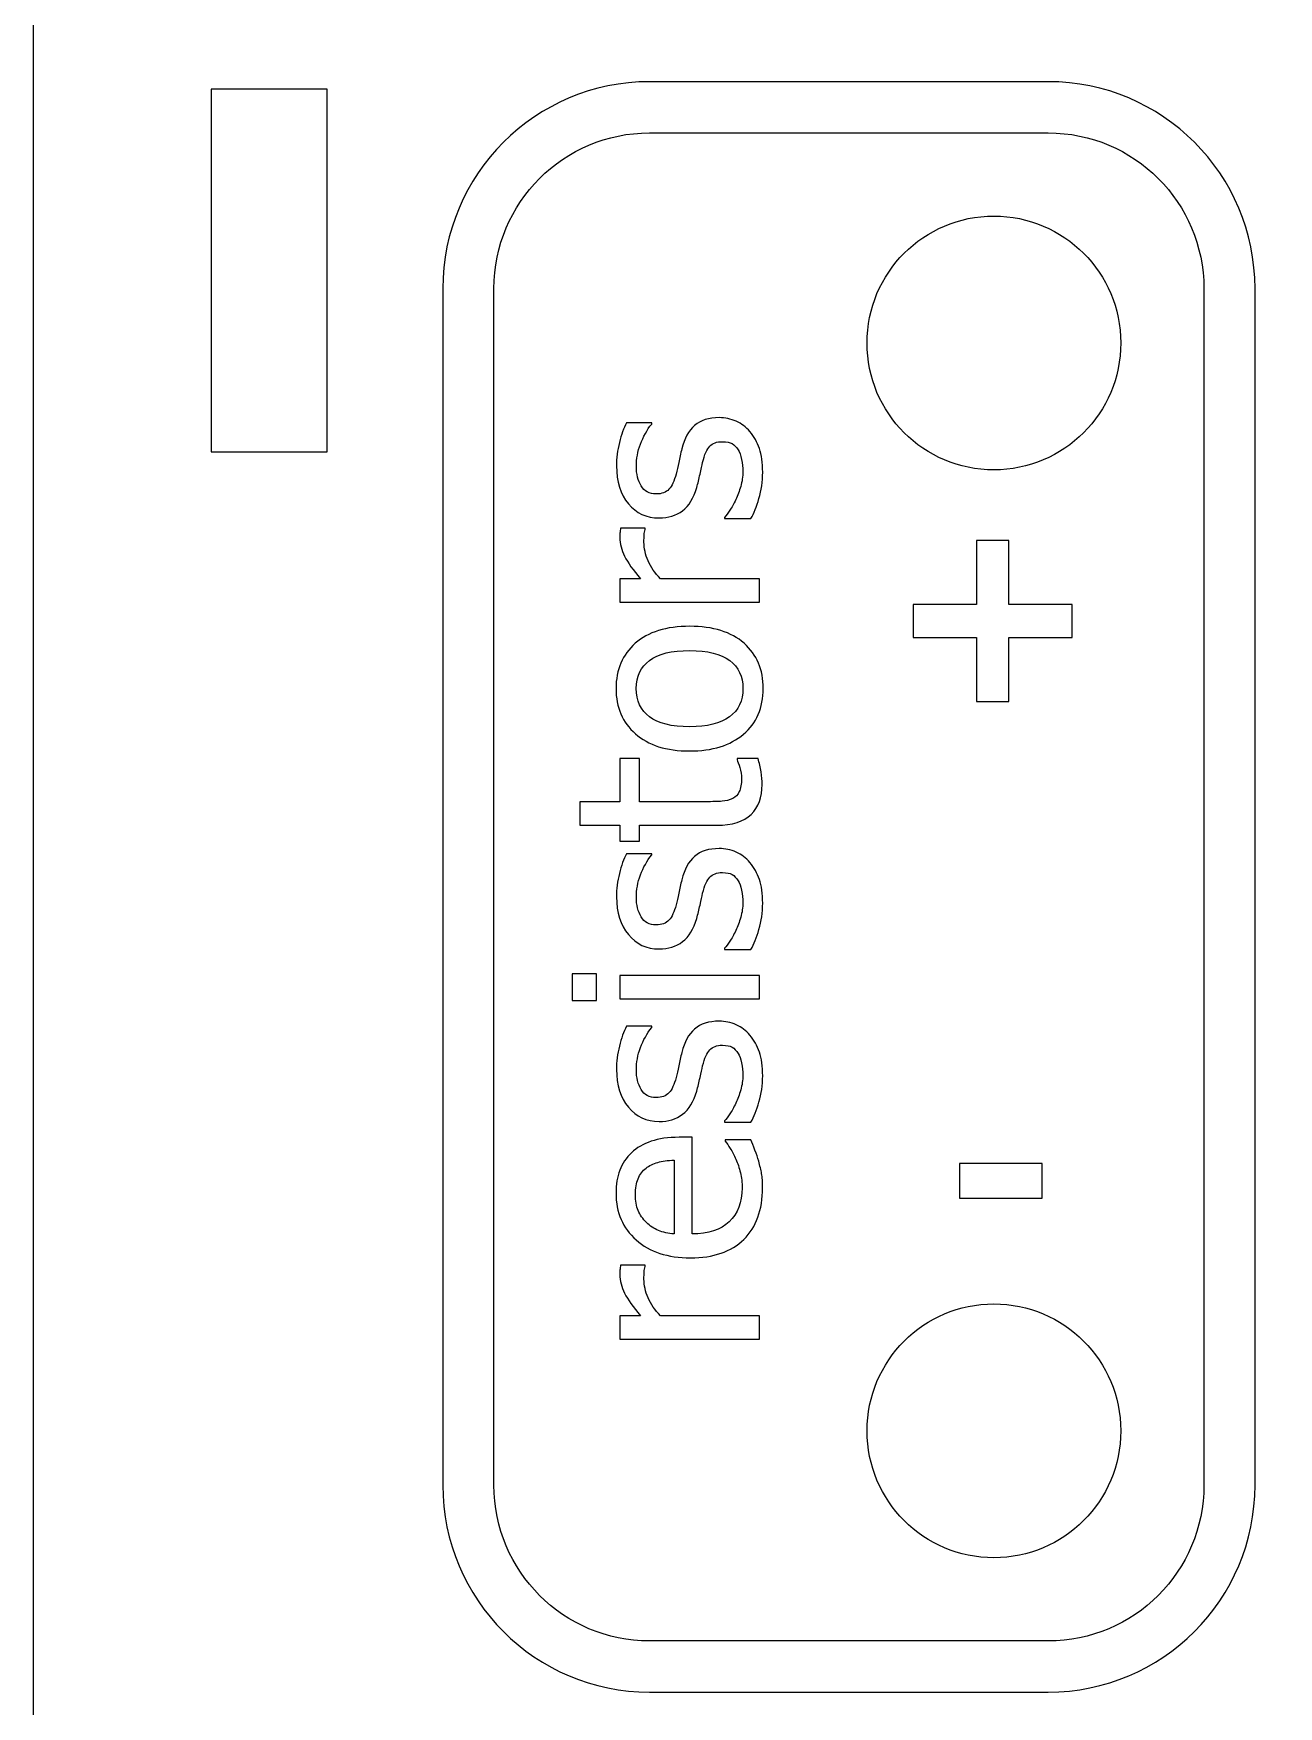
# Model space of a CAD drawing. Extents: x -1020 to 856, y -646 to 1108.
# Drawn here: x 328.5 to 362.85, y 1001.9 to 1048.04 of the extents above; entities that cross this region are included whole.
import ezdxf

# ---------------------------------------------------------------- set-up
doc = ezdxf.new("R2010")
doc.units = 0
doc.header["$MEASUREMENT"] = 0
doc.layers.add('LAYER_1', color=7, linetype='CONTINUOUS')

msp = doc.modelspace()

# ---------------------------------------------------------------- linework, layer by layer
at = {"layer": 'LAYER_1', "color": 250}
for centre in [(355, 1039.5), (355, 1009.5)]:
    msp.add_ellipse(centre, major_axis=(0, 3.5), ratio=1, dxfattribs=at)
for points, knots in [([(581.5, 980), (581.5, 980), (581.5, 1103), (581.5, 1103), (581.5, 1103), (581.5, 1105.761), (579.261, 1108), (576.5, 1108), (576.5, 1108), (576.5, 1108), (333.5, 1108), (333.5, 1108), (333.5, 1108), (330.739, 1108), (328.5, 1105.761), (328.5, 1103), (328.5, 1103), (328.5, 1103), (328.5, 980), (328.5, 980), (328.5, 980), (328.5, 977.239), (330.739, 975), (333.5, 975), (333.5, 975), (333.5, 975), (576.5, 975), (576.5, 975), (576.5, 975), (579.261, 975), (581.5, 977.239), (581.5, 980)], [0, 0, 0, 0, 0.125, 0.125, 0.125, 0.125, 0.25, 0.25, 0.25, 0.25, 0.375, 0.375, 0.375, 0.375, 0.5, 0.5, 0.5, 0.5, 0.625, 0.625, 0.625, 0.625, 0.75, 0.75, 0.75, 0.75, 0.875, 0.875, 0.875, 0.875, 1, 1, 1, 1]), ([(333.4, 1036.5), (333.4, 1036.5), (333.4, 1046.5), (333.4, 1046.5), (333.4, 1046.5), (333.4, 1046.5), (336.6, 1046.5), (336.6, 1046.5), (336.6, 1046.5), (336.6, 1046.5), (336.6, 1036.5), (336.6, 1036.5), (336.6, 1036.5), (336.6, 1036.5), (333.4, 1036.5), (333.4, 1036.5)], [0, 0, 0, 0, 0.25, 0.25, 0.25, 0.25, 0.5, 0.5, 0.5, 0.5, 0.75, 0.75, 0.75, 0.75, 1, 1, 1, 1])]:
    msp.add_open_spline(points, degree=3, knots=knots, dxfattribs=at)
at = {"layer": 'LAYER_1', "color": 30}
for points, knots in [([(362.2056, 1041), (362.2056, 1041), (362.2056, 1008), (362.2056, 1008), (362.2056, 1008), (362.2056, 1006.4249), (361.5667, 1004.9984), (360.5342, 1003.9658), (360.5342, 1003.9658), (359.5016, 1002.9333), (358.0751, 1002.2944), (356.5, 1002.2944), (356.5, 1002.2944), (356.5, 1002.2944), (345.5, 1002.2944), (345.5, 1002.2944), (345.5, 1002.2944), (343.9249, 1002.2944), (342.4984, 1002.9333), (341.4658, 1003.9658), (341.4658, 1003.9658), (340.4333, 1004.9984), (339.7944, 1006.4249), (339.7944, 1008), (339.7944, 1008), (339.7944, 1008), (339.7944, 1041), (339.7944, 1041), (339.7944, 1041), (339.7944, 1042.5751), (340.4333, 1044.0016), (341.4658, 1045.0342), (341.4658, 1045.0342), (342.4984, 1046.0667), (343.9249, 1046.7056), (345.5, 1046.7056), (345.5, 1046.7056), (345.5, 1046.7056), (356.5, 1046.7056), (356.5, 1046.7056), (356.5, 1046.7056), (358.0751, 1046.7056), (359.5016, 1046.0667), (360.5342, 1045.0342), (360.5342, 1045.0342), (361.5667, 1044.0016), (362.2056, 1042.5751), (362.2056, 1041)], [0, 0, 0, 0, 0.0833333, 0.0833333, 0.0833333, 0.0833333, 0.1666667, 0.1666667, 0.1666667, 0.1666667, 0.25, 0.25, 0.25, 0.25, 0.3333333, 0.3333333, 0.3333333, 0.3333333, 0.4166667, 0.4166667, 0.4166667, 0.4166667, 0.5, 0.5, 0.5, 0.5, 0.5833333, 0.5833333, 0.5833333, 0.5833333, 0.6666667, 0.6666667, 0.6666667, 0.6666667, 0.75, 0.75, 0.75, 0.75, 0.8333333, 0.8333333, 0.8333333, 0.8333333, 0.9166667, 0.9166667, 0.9166667, 0.9166667, 1, 1, 1, 1]), ([(360.7944, 1008), (360.7944, 1008), (360.7944, 1041), (360.7944, 1041), (360.7944, 1041), (360.7944, 1042.1858), (360.3135, 1043.2596), (359.5366, 1044.0366), (359.5366, 1044.0366), (358.7596, 1044.8135), (357.6858, 1045.2944), (356.5, 1045.2944), (356.5, 1045.2944), (356.5, 1045.2944), (345.5, 1045.2944), (345.5, 1045.2944), (345.5, 1045.2944), (344.3142, 1045.2944), (343.2404, 1044.8135), (342.4634, 1044.0366), (342.4634, 1044.0366), (341.6865, 1043.2596), (341.2056, 1042.1858), (341.2056, 1041), (341.2056, 1041), (341.2056, 1041), (341.2056, 1008), (341.2056, 1008), (341.2056, 1008), (341.2056, 1006.8142), (341.6865, 1005.7404), (342.4634, 1004.9634), (342.4634, 1004.9634), (343.2404, 1004.1865), (344.3142, 1003.7056), (345.5, 1003.7056), (345.5, 1003.7056), (345.5, 1003.7056), (356.5, 1003.7056), (356.5, 1003.7056), (356.5, 1003.7056), (357.6858, 1003.7056), (358.7596, 1004.1865), (359.5366, 1004.9634), (359.5366, 1004.9634), (360.3135, 1005.7404), (360.7944, 1006.8142), (360.7944, 1008)], [0, 0, 0, 0, 0.0833333, 0.0833333, 0.0833333, 0.0833333, 0.1666667, 0.1666667, 0.1666667, 0.1666667, 0.25, 0.25, 0.25, 0.25, 0.3333333, 0.3333333, 0.3333333, 0.3333333, 0.4166667, 0.4166667, 0.4166667, 0.4166667, 0.5, 0.5, 0.5, 0.5, 0.5833333, 0.5833333, 0.5833333, 0.5833333, 0.6666667, 0.6666667, 0.6666667, 0.6666667, 0.75, 0.75, 0.75, 0.75, 0.8333333, 0.8333333, 0.8333333, 0.8333333, 0.9166667, 0.9166667, 0.9166667, 0.9166667, 1, 1, 1, 1]), ([(348.6218, 1035.9342), (348.6218, 1035.6767), (348.5877, 1035.4368), (348.5183, 1035.2122), (348.5183, 1035.2122), (348.4489, 1034.9888), (348.376, 1034.803), (348.2972, 1034.656), (348.2972, 1034.656), (348.2972, 1034.656), (347.5705, 1034.656), (347.5705, 1034.656), (347.5705, 1034.656), (347.5705, 1034.656), (347.5705, 1034.6901), (347.5705, 1034.6901), (347.5705, 1034.6901), (347.614, 1034.7454), (347.6622, 1034.81), (347.7152, 1034.8853), (347.7152, 1034.8853), (347.7681, 1034.9594), (347.8233, 1035.0593), (347.881, 1035.1828), (347.881, 1035.1828), (347.9315, 1035.2933), (347.9762, 1035.4145), (348.015, 1035.5462), (348.015, 1035.5462), (348.0538, 1035.679), (348.0738, 1035.8155), (348.0738, 1035.9589), (348.0738, 1035.9589), (348.0738, 1036.0624), (348.0621, 1036.1718), (348.0374, 1036.2894), (348.0374, 1036.2894), (348.0138, 1036.4069), (347.9833, 1036.494), (347.9456, 1036.5516), (347.9456, 1036.5516), (347.8939, 1036.6316), (347.8375, 1036.6892), (347.7775, 1036.7256), (347.7775, 1036.7256), (347.7175, 1036.7609), (347.6281, 1036.7785), (347.5082, 1036.7785), (347.5082, 1036.7785), (347.3541, 1036.7785), (347.2377, 1036.7362), (347.1601, 1036.6527), (347.1601, 1036.6527), (347.0813, 1036.5692), (347.0166, 1036.4211), (346.9637, 1036.207), (346.9637, 1036.207), (346.9426, 1036.1247), (346.919, 1036.0165), (346.892, 1035.8837), (346.892, 1035.8837), (346.865, 1035.7496), (346.8344, 1035.6273), (346.8026, 1035.5144), (346.8026, 1035.5144), (346.718, 1035.2204), (346.5863, 1035.0064), (346.4087, 1034.8735), (346.4087, 1034.8735), (346.23, 1034.7407), (346.0148, 1034.6736), (345.7619, 1034.6736), (345.7619, 1034.6736), (345.415, 1034.6736), (345.1328, 1034.8042), (344.9141, 1035.0664), (344.9141, 1035.0664), (344.6965, 1035.3286), (344.5872, 1035.6767), (344.5872, 1036.1106), (344.5872, 1036.1106), (344.5872, 1036.3246), (344.613, 1036.5387), (344.666, 1036.755), (344.666, 1036.755), (344.7189, 1036.9714), (344.7859, 1037.1525), (344.8659, 1037.2995), (344.8659, 1037.2995), (344.8659, 1037.2995), (345.5585, 1037.2995), (345.5585, 1037.2995), (345.5585, 1037.2995), (345.5585, 1037.2995), (345.5585, 1037.2654), (345.5585, 1037.2654), (345.5585, 1037.2654), (345.428, 1037.0996), (345.3245, 1036.915), (345.2492, 1036.7115), (345.2492, 1036.7115), (345.1728, 1036.5093), (345.1352, 1036.3035), (345.1352, 1036.0965), (345.1352, 1036.0965), (345.1352, 1035.8837), (345.1798, 1035.7037), (345.2692, 1035.5567), (345.2692, 1035.5567), (345.3586, 1035.4098), (345.495, 1035.3357), (345.6761, 1035.3357), (345.6761, 1035.3357), (345.8372, 1035.3357), (345.9571, 1035.3792), (346.0359, 1035.4662), (346.0359, 1035.4662), (346.1147, 1035.5532), (346.1806, 1035.6932), (346.2311, 1035.886), (346.2311, 1035.886), (346.2558, 1035.9824), (346.2805, 1036.0906), (346.3052, 1036.2082), (346.3052, 1036.2082), (346.3287, 1036.327), (346.357, 1036.4516), (346.3887, 1036.5822), (346.3887, 1036.5822), (346.4604, 1036.8679), (346.5792, 1037.0819), (346.7438, 1037.2254), (346.7438, 1037.2254), (346.9096, 1037.3689), (347.1342, 1037.4406), (347.4188, 1037.4406), (347.4188, 1037.4406), (347.5846, 1037.4406), (347.741, 1037.4077), (347.8892, 1037.3418), (347.8892, 1037.3418), (348.0374, 1037.2771), (348.1644, 1037.1807), (348.2702, 1037.0549), (348.2702, 1037.0549), (348.3854, 1036.9173), (348.4725, 1036.7609), (348.5324, 1036.588), (348.5324, 1036.588), (348.5924, 1036.414), (348.6218, 1036.1965), (348.6218, 1035.9342)], [0, 0, 0, 0, 0.0263158, 0.0263158, 0.0263158, 0.0263158, 0.0526316, 0.0526316, 0.0526316, 0.0526316, 0.0789474, 0.0789474, 0.0789474, 0.0789474, 0.1052632, 0.1052632, 0.1052632, 0.1052632, 0.1315789, 0.1315789, 0.1315789, 0.1315789, 0.1578947, 0.1578947, 0.1578947, 0.1578947, 0.1842105, 0.1842105, 0.1842105, 0.1842105, 0.2105263, 0.2105263, 0.2105263, 0.2105263, 0.2368421, 0.2368421, 0.2368421, 0.2368421, 0.2631579, 0.2631579, 0.2631579, 0.2631579, 0.2894737, 0.2894737, 0.2894737, 0.2894737, 0.3157895, 0.3157895, 0.3157895, 0.3157895, 0.3421053, 0.3421053, 0.3421053, 0.3421053, 0.3684211, 0.3684211, 0.3684211, 0.3684211, 0.3947368, 0.3947368, 0.3947368, 0.3947368, 0.4210526, 0.4210526, 0.4210526, 0.4210526, 0.4473684, 0.4473684, 0.4473684, 0.4473684, 0.4736842, 0.4736842, 0.4736842, 0.4736842, 0.5, 0.5, 0.5, 0.5, 0.5263158, 0.5263158, 0.5263158, 0.5263158, 0.5526316, 0.5526316, 0.5526316, 0.5526316, 0.5789474, 0.5789474, 0.5789474, 0.5789474, 0.6052632, 0.6052632, 0.6052632, 0.6052632, 0.6315789, 0.6315789, 0.6315789, 0.6315789, 0.6578947, 0.6578947, 0.6578947, 0.6578947, 0.6842105, 0.6842105, 0.6842105, 0.6842105, 0.7105263, 0.7105263, 0.7105263, 0.7105263, 0.7368421, 0.7368421, 0.7368421, 0.7368421, 0.7631579, 0.7631579, 0.7631579, 0.7631579, 0.7894737, 0.7894737, 0.7894737, 0.7894737, 0.8157895, 0.8157895, 0.8157895, 0.8157895, 0.8421053, 0.8421053, 0.8421053, 0.8421053, 0.8684211, 0.8684211, 0.8684211, 0.8684211, 0.8947368, 0.8947368, 0.8947368, 0.8947368, 0.9210526, 0.9210526, 0.9210526, 0.9210526, 0.9473684, 0.9473684, 0.9473684, 0.9473684, 0.9736842, 0.9736842, 0.9736842, 0.9736842, 1, 1, 1, 1]), ([(345.3762, 1034.3914), (345.3762, 1034.3914), (345.3762, 1034.3573), (345.3762, 1034.3573), (345.3762, 1034.3573), (345.3621, 1034.3091), (345.3539, 1034.2573), (345.3504, 1034.2032), (345.3504, 1034.2032), (345.3468, 1034.1491), (345.3456, 1034.0844), (345.3456, 1034.0092), (345.3456, 1034.0092), (345.3456, 1033.834), (345.3833, 1033.6611), (345.4597, 1033.4882), (345.4597, 1033.4882), (345.535, 1033.3166), (345.6479, 1033.1531), (345.7972, 1032.9991), (345.7972, 1032.9991), (345.7972, 1032.9991), (348.5289, 1032.9991), (348.5289, 1032.9991), (348.5289, 1032.9991), (348.5289, 1032.9991), (348.5289, 1032.3511), (348.5289, 1032.3511), (348.5289, 1032.3511), (348.5289, 1032.3511), (344.6812, 1032.3511), (344.6812, 1032.3511), (344.6812, 1032.3511), (344.6812, 1032.3511), (344.6812, 1032.9991), (344.6812, 1032.9991), (344.6812, 1032.9991), (344.6812, 1032.9991), (345.2527, 1032.9991), (345.2527, 1032.9991), (345.2527, 1032.9991), (345.0446, 1033.2354), (344.8964, 1033.4424), (344.8106, 1033.6176), (344.8106, 1033.6176), (344.7248, 1033.794), (344.6812, 1033.9645), (344.6812, 1034.1291), (344.6812, 1034.1291), (344.6812, 1034.1962), (344.6824, 1034.2456), (344.6859, 1034.2797), (344.6859, 1034.2797), (344.6895, 1034.3126), (344.6954, 1034.3502), (344.7024, 1034.3914), (344.7024, 1034.3914), (344.7024, 1034.3914), (345.3762, 1034.3914), (345.3762, 1034.3914)], [0, 0, 0, 0, 0.0666667, 0.0666667, 0.0666667, 0.0666667, 0.1333333, 0.1333333, 0.1333333, 0.1333333, 0.2, 0.2, 0.2, 0.2, 0.2666667, 0.2666667, 0.2666667, 0.2666667, 0.3333333, 0.3333333, 0.3333333, 0.3333333, 0.4, 0.4, 0.4, 0.4, 0.4666667, 0.4666667, 0.4666667, 0.4666667, 0.5333333, 0.5333333, 0.5333333, 0.5333333, 0.6, 0.6, 0.6, 0.6, 0.6666667, 0.6666667, 0.6666667, 0.6666667, 0.7333333, 0.7333333, 0.7333333, 0.7333333, 0.8, 0.8, 0.8, 0.8, 0.8666667, 0.8666667, 0.8666667, 0.8666667, 0.9333333, 0.9333333, 0.9333333, 0.9333333, 1, 1, 1, 1]), ([(355.4098, 1034.0524), (355.4098, 1034.0524), (355.4098, 1032.2885), (355.4098, 1032.2885), (355.4098, 1032.2885), (355.4098, 1032.2885), (357.1596, 1032.2885), (357.1596, 1032.2885), (357.1596, 1032.2885), (357.1596, 1032.2885), (357.1596, 1031.3795), (357.1596, 1031.3795), (357.1596, 1031.3795), (357.1596, 1031.3795), (355.4098, 1031.3795), (355.4098, 1031.3795), (355.4098, 1031.3795), (355.4098, 1031.3795), (355.4098, 1029.6156), (355.4098, 1029.6156), (355.4098, 1029.6156), (355.4098, 1029.6156), (354.5208, 1029.6156), (354.5208, 1029.6156), (354.5208, 1029.6156), (354.5208, 1029.6156), (354.5208, 1031.3795), (354.5208, 1031.3795), (354.5208, 1031.3795), (354.5208, 1031.3795), (352.771, 1031.3795), (352.771, 1031.3795), (352.771, 1031.3795), (352.771, 1031.3795), (352.771, 1032.2885), (352.771, 1032.2885), (352.771, 1032.2885), (352.771, 1032.2885), (354.5208, 1032.2885), (354.5208, 1032.2885), (354.5208, 1032.2885), (354.5208, 1032.2885), (354.5208, 1034.0524), (354.5208, 1034.0524), (354.5208, 1034.0524), (354.5208, 1034.0524), (355.4098, 1034.0524), (355.4098, 1034.0524)], [0, 0, 0, 0, 0.0833333, 0.0833333, 0.0833333, 0.0833333, 0.1666667, 0.1666667, 0.1666667, 0.1666667, 0.25, 0.25, 0.25, 0.25, 0.3333333, 0.3333333, 0.3333333, 0.3333333, 0.4166667, 0.4166667, 0.4166667, 0.4166667, 0.5, 0.5, 0.5, 0.5, 0.5833333, 0.5833333, 0.5833333, 0.5833333, 0.6666667, 0.6666667, 0.6666667, 0.6666667, 0.75, 0.75, 0.75, 0.75, 0.8333333, 0.8333333, 0.8333333, 0.8333333, 0.9166667, 0.9166667, 0.9166667, 0.9166667, 1, 1, 1, 1]), ([(346.6062, 1031.6867), (347.2542, 1031.6867), (347.7551, 1031.5303), (348.1067, 1031.2187), (348.1067, 1031.2187), (348.4595, 1030.9059), (348.6359, 1030.4896), (348.6359, 1029.971), (348.6359, 1029.971), (348.6359, 1029.436), (348.4536, 1029.015), (348.0903, 1028.7081), (348.0903, 1028.7081), (347.7257, 1028.4012), (347.2318, 1028.2483), (346.6062, 1028.2483), (346.6062, 1028.2483), (345.9642, 1028.2483), (345.4644, 1028.4059), (345.1081, 1028.7222), (345.1081, 1028.7222), (344.7518, 1029.0373), (344.5742, 1029.4536), (344.5742, 1029.971), (344.5742, 1029.971), (344.5742, 1030.4896), (344.7518, 1030.9059), (345.1069, 1031.2187), (345.1069, 1031.2187), (345.4609, 1031.5303), (345.9618, 1031.6867), (346.6062, 1031.6867)], [0, 0, 0, 0, 0.125, 0.125, 0.125, 0.125, 0.25, 0.25, 0.25, 0.25, 0.375, 0.375, 0.375, 0.375, 0.5, 0.5, 0.5, 0.5, 0.625, 0.625, 0.625, 0.625, 0.75, 0.75, 0.75, 0.75, 0.875, 0.875, 0.875, 0.875, 1, 1, 1, 1]), ([(346.6062, 1031.0188), (346.1088, 1031.0188), (345.7384, 1030.9282), (345.4962, 1030.746), (345.4962, 1030.746), (345.2539, 1030.5649), (345.1328, 1030.3062), (345.1328, 1029.971), (345.1328, 1029.971), (345.1328, 1029.6335), (345.2539, 1029.3725), (345.4962, 1029.1902), (345.4962, 1029.1902), (345.7384, 1029.0079), (346.1088, 1028.9162), (346.6062, 1028.9162), (346.6062, 1028.9162), (347.0884, 1028.9162), (347.4541, 1029.0079), (347.7034, 1029.1902), (347.7034, 1029.1902), (347.9527, 1029.3725), (348.0773, 1029.6335), (348.0773, 1029.971), (348.0773, 1029.971), (348.0773, 1030.3038), (347.955, 1030.5625), (347.7105, 1030.7448), (347.7105, 1030.7448), (347.4659, 1030.9271), (347.0978, 1031.0188), (346.6062, 1031.0188)], [0, 0, 0, 0, 0.125, 0.125, 0.125, 0.125, 0.25, 0.25, 0.25, 0.25, 0.375, 0.375, 0.375, 0.375, 0.5, 0.5, 0.5, 0.5, 0.625, 0.625, 0.625, 0.625, 0.75, 0.75, 0.75, 0.75, 0.875, 0.875, 0.875, 0.875, 1, 1, 1, 1]), ([(348.6042, 1027.3252), (348.6042, 1026.9712), (348.5042, 1026.696), (348.3031, 1026.4985), (348.3031, 1026.4985), (348.102, 1026.3009), (347.7845, 1026.2022), (347.3506, 1026.2022), (347.3506, 1026.2022), (347.3506, 1026.2022), (345.2186, 1026.2022), (345.2186, 1026.2022), (345.2186, 1026.2022), (345.2186, 1026.2022), (345.2186, 1025.7647), (345.2186, 1025.7647), (345.2186, 1025.7647), (345.2186, 1025.7647), (344.6812, 1025.7647), (344.6812, 1025.7647), (344.6812, 1025.7647), (344.6812, 1025.7647), (344.6812, 1026.2022), (344.6812, 1026.2022), (344.6812, 1026.2022), (344.6812, 1026.2022), (343.5759, 1026.2022), (343.5759, 1026.2022), (343.5759, 1026.2022), (343.5759, 1026.2022), (343.5759, 1026.8501), (343.5759, 1026.8501), (343.5759, 1026.8501), (343.5759, 1026.8501), (344.6812, 1026.8501), (344.6812, 1026.8501), (344.6812, 1026.8501), (344.6812, 1026.8501), (344.6812, 1028.0413), (344.6812, 1028.0413), (344.6812, 1028.0413), (344.6812, 1028.0413), (345.2186, 1028.0413), (345.2186, 1028.0413), (345.2186, 1028.0413), (345.2186, 1028.0413), (345.2186, 1026.8501), (345.2186, 1026.8501), (345.2186, 1026.8501), (345.2186, 1026.8501), (347.0472, 1026.8501), (347.0472, 1026.8501), (347.0472, 1026.8501), (347.2424, 1026.8501), (347.3929, 1026.8536), (347.4988, 1026.8607), (347.4988, 1026.8607), (347.6046, 1026.8677), (347.7034, 1026.8936), (347.7951, 1026.9395), (347.7951, 1026.9395), (347.8751, 1026.9783), (347.9362, 1027.0418), (347.9762, 1027.1288), (347.9762, 1027.1288), (348.0162, 1027.2158), (348.0362, 1027.3346), (348.0362, 1027.4839), (348.0362, 1027.4839), (348.0362, 1027.5886), (348.0209, 1027.6909), (347.9903, 1027.7897), (347.9903, 1027.7897), (347.9586, 1027.8884), (347.9339, 1027.9602), (347.9127, 1028.0037), (347.9127, 1028.0037), (347.9127, 1028.0037), (347.9127, 1028.0413), (347.9127, 1028.0413), (347.9127, 1028.0413), (347.9127, 1028.0413), (348.4936, 1028.0413), (348.4936, 1028.0413), (348.4936, 1028.0413), (348.5289, 1027.9202), (348.5559, 1027.7967), (348.5748, 1027.6709), (348.5748, 1027.6709), (348.5948, 1027.5462), (348.6042, 1027.431), (348.6042, 1027.3252)], [0, 0, 0, 0, 0.0434783, 0.0434783, 0.0434783, 0.0434783, 0.0869565, 0.0869565, 0.0869565, 0.0869565, 0.1304348, 0.1304348, 0.1304348, 0.1304348, 0.173913, 0.173913, 0.173913, 0.173913, 0.2173913, 0.2173913, 0.2173913, 0.2173913, 0.2608696, 0.2608696, 0.2608696, 0.2608696, 0.3043478, 0.3043478, 0.3043478, 0.3043478, 0.3478261, 0.3478261, 0.3478261, 0.3478261, 0.3913043, 0.3913043, 0.3913043, 0.3913043, 0.4347826, 0.4347826, 0.4347826, 0.4347826, 0.4782609, 0.4782609, 0.4782609, 0.4782609, 0.5217391, 0.5217391, 0.5217391, 0.5217391, 0.5652174, 0.5652174, 0.5652174, 0.5652174, 0.6086957, 0.6086957, 0.6086957, 0.6086957, 0.6521739, 0.6521739, 0.6521739, 0.6521739, 0.6956522, 0.6956522, 0.6956522, 0.6956522, 0.7391304, 0.7391304, 0.7391304, 0.7391304, 0.7826087, 0.7826087, 0.7826087, 0.7826087, 0.826087, 0.826087, 0.826087, 0.826087, 0.8695652, 0.8695652, 0.8695652, 0.8695652, 0.9130435, 0.9130435, 0.9130435, 0.9130435, 0.9565217, 0.9565217, 0.9565217, 0.9565217, 1, 1, 1, 1]), ([(348.6218, 1024.0514), (348.6218, 1023.7939), (348.5877, 1023.554), (348.5183, 1023.3294), (348.5183, 1023.3294), (348.4489, 1023.106), (348.376, 1022.9202), (348.2972, 1022.7732), (348.2972, 1022.7732), (348.2972, 1022.7732), (347.5705, 1022.7732), (347.5705, 1022.7732), (347.5705, 1022.7732), (347.5705, 1022.7732), (347.5705, 1022.8073), (347.5705, 1022.8073), (347.5705, 1022.8073), (347.614, 1022.8626), (347.6622, 1022.9272), (347.7152, 1023.0025), (347.7152, 1023.0025), (347.7681, 1023.0766), (347.8233, 1023.1765), (347.881, 1023.3), (347.881, 1023.3), (347.9315, 1023.4105), (347.9762, 1023.5317), (348.015, 1023.6634), (348.015, 1023.6634), (348.0538, 1023.7962), (348.0738, 1023.9327), (348.0738, 1024.0761), (348.0738, 1024.0761), (348.0738, 1024.1796), (348.0621, 1024.289), (348.0374, 1024.4066), (348.0374, 1024.4066), (348.0138, 1024.5241), (347.9833, 1024.6112), (347.9456, 1024.6688), (347.9456, 1024.6688), (347.8939, 1024.7488), (347.8375, 1024.8064), (347.7775, 1024.8428), (347.7775, 1024.8428), (347.7175, 1024.8781), (347.6281, 1024.8957), (347.5082, 1024.8957), (347.5082, 1024.8957), (347.3541, 1024.8957), (347.2377, 1024.8534), (347.1601, 1024.7699), (347.1601, 1024.7699), (347.0813, 1024.6864), (347.0166, 1024.5383), (346.9637, 1024.3242), (346.9637, 1024.3242), (346.9426, 1024.2419), (346.919, 1024.1337), (346.892, 1024.0009), (346.892, 1024.0009), (346.865, 1023.8668), (346.8344, 1023.7445), (346.8026, 1023.6316), (346.8026, 1023.6316), (346.718, 1023.3376), (346.5863, 1023.1236), (346.4087, 1022.9907), (346.4087, 1022.9907), (346.23, 1022.8579), (346.0148, 1022.7908), (345.7619, 1022.7908), (345.7619, 1022.7908), (345.415, 1022.7908), (345.1328, 1022.9214), (344.9141, 1023.1836), (344.9141, 1023.1836), (344.6965, 1023.4458), (344.5872, 1023.7939), (344.5872, 1024.2278), (344.5872, 1024.2278), (344.5872, 1024.4418), (344.613, 1024.6559), (344.666, 1024.8722), (344.666, 1024.8722), (344.7189, 1025.0886), (344.7859, 1025.2697), (344.8659, 1025.4167), (344.8659, 1025.4167), (344.8659, 1025.4167), (345.5585, 1025.4167), (345.5585, 1025.4167), (345.5585, 1025.4167), (345.5585, 1025.4167), (345.5585, 1025.3826), (345.5585, 1025.3826), (345.5585, 1025.3826), (345.428, 1025.2168), (345.3245, 1025.0322), (345.2492, 1024.8287), (345.2492, 1024.8287), (345.1728, 1024.6265), (345.1352, 1024.4207), (345.1352, 1024.2137), (345.1352, 1024.2137), (345.1352, 1024.0009), (345.1798, 1023.8209), (345.2692, 1023.6739), (345.2692, 1023.6739), (345.3586, 1023.527), (345.495, 1023.4529), (345.6761, 1023.4529), (345.6761, 1023.4529), (345.8372, 1023.4529), (345.9571, 1023.4964), (346.0359, 1023.5834), (346.0359, 1023.5834), (346.1147, 1023.6704), (346.1806, 1023.8104), (346.2311, 1024.0032), (346.2311, 1024.0032), (346.2558, 1024.0996), (346.2805, 1024.2078), (346.3052, 1024.3254), (346.3052, 1024.3254), (346.3287, 1024.4442), (346.357, 1024.5688), (346.3887, 1024.6994), (346.3887, 1024.6994), (346.4604, 1024.9851), (346.5792, 1025.1991), (346.7438, 1025.3426), (346.7438, 1025.3426), (346.9096, 1025.4861), (347.1342, 1025.5578), (347.4188, 1025.5578), (347.4188, 1025.5578), (347.5846, 1025.5578), (347.741, 1025.5249), (347.8892, 1025.459), (347.8892, 1025.459), (348.0374, 1025.3943), (348.1644, 1025.2979), (348.2702, 1025.1721), (348.2702, 1025.1721), (348.3854, 1025.0345), (348.4725, 1024.8781), (348.5324, 1024.7052), (348.5324, 1024.7052), (348.5924, 1024.5312), (348.6218, 1024.3137), (348.6218, 1024.0514)], [0, 0, 0, 0, 0.0263158, 0.0263158, 0.0263158, 0.0263158, 0.0526316, 0.0526316, 0.0526316, 0.0526316, 0.0789474, 0.0789474, 0.0789474, 0.0789474, 0.1052632, 0.1052632, 0.1052632, 0.1052632, 0.1315789, 0.1315789, 0.1315789, 0.1315789, 0.1578947, 0.1578947, 0.1578947, 0.1578947, 0.1842105, 0.1842105, 0.1842105, 0.1842105, 0.2105263, 0.2105263, 0.2105263, 0.2105263, 0.2368421, 0.2368421, 0.2368421, 0.2368421, 0.2631579, 0.2631579, 0.2631579, 0.2631579, 0.2894737, 0.2894737, 0.2894737, 0.2894737, 0.3157895, 0.3157895, 0.3157895, 0.3157895, 0.3421053, 0.3421053, 0.3421053, 0.3421053, 0.3684211, 0.3684211, 0.3684211, 0.3684211, 0.3947368, 0.3947368, 0.3947368, 0.3947368, 0.4210526, 0.4210526, 0.4210526, 0.4210526, 0.4473684, 0.4473684, 0.4473684, 0.4473684, 0.4736842, 0.4736842, 0.4736842, 0.4736842, 0.5, 0.5, 0.5, 0.5, 0.5263158, 0.5263158, 0.5263158, 0.5263158, 0.5526316, 0.5526316, 0.5526316, 0.5526316, 0.5789474, 0.5789474, 0.5789474, 0.5789474, 0.6052632, 0.6052632, 0.6052632, 0.6052632, 0.6315789, 0.6315789, 0.6315789, 0.6315789, 0.6578947, 0.6578947, 0.6578947, 0.6578947, 0.6842105, 0.6842105, 0.6842105, 0.6842105, 0.7105263, 0.7105263, 0.7105263, 0.7105263, 0.7368421, 0.7368421, 0.7368421, 0.7368421, 0.7631579, 0.7631579, 0.7631579, 0.7631579, 0.7894737, 0.7894737, 0.7894737, 0.7894737, 0.8157895, 0.8157895, 0.8157895, 0.8157895, 0.8421053, 0.8421053, 0.8421053, 0.8421053, 0.8684211, 0.8684211, 0.8684211, 0.8684211, 0.8947368, 0.8947368, 0.8947368, 0.8947368, 0.9210526, 0.9210526, 0.9210526, 0.9210526, 0.9473684, 0.9473684, 0.9473684, 0.9473684, 0.9736842, 0.9736842, 0.9736842, 0.9736842, 1, 1, 1, 1]), ([(344.0357, 1022.1053), (344.0357, 1022.1053), (344.0357, 1021.3679), (344.0357, 1021.3679), (344.0357, 1021.3679), (344.0357, 1021.3679), (343.3642, 1021.3679), (343.3642, 1021.3679), (343.3642, 1021.3679), (343.3642, 1021.3679), (343.3642, 1022.1053), (343.3642, 1022.1053), (343.3642, 1022.1053), (343.3642, 1022.1053), (344.0357, 1022.1053), (344.0357, 1022.1053)], [0, 0, 0, 0, 0.25, 0.25, 0.25, 0.25, 0.5, 0.5, 0.5, 0.5, 0.75, 0.75, 0.75, 0.75, 1, 1, 1, 1]), ([(348.5289, 1022.0606), (348.5289, 1022.0606), (348.5289, 1021.4126), (348.5289, 1021.4126), (348.5289, 1021.4126), (348.5289, 1021.4126), (344.6812, 1021.4126), (344.6812, 1021.4126), (344.6812, 1021.4126), (344.6812, 1021.4126), (344.6812, 1022.0606), (344.6812, 1022.0606), (344.6812, 1022.0606), (344.6812, 1022.0606), (348.5289, 1022.0606), (348.5289, 1022.0606)], [0, 0, 0, 0, 0.25, 0.25, 0.25, 0.25, 0.5, 0.5, 0.5, 0.5, 0.75, 0.75, 0.75, 0.75, 1, 1, 1, 1]), ([(348.6218, 1019.2901), (348.6218, 1019.0326), (348.5877, 1018.7927), (348.5183, 1018.5681), (348.5183, 1018.5681), (348.4489, 1018.3447), (348.376, 1018.1589), (348.2972, 1018.0119), (348.2972, 1018.0119), (348.2972, 1018.0119), (347.5705, 1018.0119), (347.5705, 1018.0119), (347.5705, 1018.0119), (347.5705, 1018.0119), (347.5705, 1018.046), (347.5705, 1018.046), (347.5705, 1018.046), (347.614, 1018.1013), (347.6622, 1018.1659), (347.7152, 1018.2412), (347.7152, 1018.2412), (347.7681, 1018.3153), (347.8233, 1018.4152), (347.881, 1018.5387), (347.881, 1018.5387), (347.9315, 1018.6492), (347.9762, 1018.7704), (348.015, 1018.9021), (348.015, 1018.9021), (348.0538, 1019.0349), (348.0738, 1019.1714), (348.0738, 1019.3148), (348.0738, 1019.3148), (348.0738, 1019.4183), (348.0621, 1019.5277), (348.0374, 1019.6453), (348.0374, 1019.6453), (348.0138, 1019.7628), (347.9833, 1019.8499), (347.9456, 1019.9075), (347.9456, 1019.9075), (347.8939, 1019.9875), (347.8375, 1020.0451), (347.7775, 1020.0815), (347.7775, 1020.0815), (347.7175, 1020.1168), (347.6281, 1020.1344), (347.5082, 1020.1344), (347.5082, 1020.1344), (347.3541, 1020.1344), (347.2377, 1020.0921), (347.1601, 1020.0086), (347.1601, 1020.0086), (347.0813, 1019.9251), (347.0166, 1019.777), (346.9637, 1019.5629), (346.9637, 1019.5629), (346.9426, 1019.4806), (346.919, 1019.3724), (346.892, 1019.2396), (346.892, 1019.2396), (346.865, 1019.1055), (346.8344, 1018.9832), (346.8026, 1018.8703), (346.8026, 1018.8703), (346.718, 1018.5763), (346.5863, 1018.3623), (346.4087, 1018.2294), (346.4087, 1018.2294), (346.23, 1018.0966), (346.0148, 1018.0295), (345.7619, 1018.0295), (345.7619, 1018.0295), (345.415, 1018.0295), (345.1328, 1018.1601), (344.9141, 1018.4223), (344.9141, 1018.4223), (344.6965, 1018.6845), (344.5872, 1019.0326), (344.5872, 1019.4665), (344.5872, 1019.4665), (344.5872, 1019.6805), (344.613, 1019.8946), (344.666, 1020.1109), (344.666, 1020.1109), (344.7189, 1020.3273), (344.7859, 1020.5084), (344.8659, 1020.6554), (344.8659, 1020.6554), (344.8659, 1020.6554), (345.5585, 1020.6554), (345.5585, 1020.6554), (345.5585, 1020.6554), (345.5585, 1020.6554), (345.5585, 1020.6213), (345.5585, 1020.6213), (345.5585, 1020.6213), (345.428, 1020.4555), (345.3245, 1020.2709), (345.2492, 1020.0674), (345.2492, 1020.0674), (345.1728, 1019.8652), (345.1352, 1019.6594), (345.1352, 1019.4524), (345.1352, 1019.4524), (345.1352, 1019.2396), (345.1798, 1019.0596), (345.2692, 1018.9126), (345.2692, 1018.9126), (345.3586, 1018.7657), (345.495, 1018.6916), (345.6761, 1018.6916), (345.6761, 1018.6916), (345.8372, 1018.6916), (345.9571, 1018.7351), (346.0359, 1018.8221), (346.0359, 1018.8221), (346.1147, 1018.9091), (346.1806, 1019.0491), (346.2311, 1019.2419), (346.2311, 1019.2419), (346.2558, 1019.3383), (346.2805, 1019.4465), (346.3052, 1019.5641), (346.3052, 1019.5641), (346.3287, 1019.6829), (346.357, 1019.8075), (346.3887, 1019.9381), (346.3887, 1019.9381), (346.4604, 1020.2238), (346.5792, 1020.4378), (346.7438, 1020.5813), (346.7438, 1020.5813), (346.9096, 1020.7248), (347.1342, 1020.7965), (347.4188, 1020.7965), (347.4188, 1020.7965), (347.5846, 1020.7965), (347.741, 1020.7636), (347.8892, 1020.6977), (347.8892, 1020.6977), (348.0374, 1020.633), (348.1644, 1020.5366), (348.2702, 1020.4108), (348.2702, 1020.4108), (348.3854, 1020.2732), (348.4725, 1020.1168), (348.5324, 1019.9439), (348.5324, 1019.9439), (348.5924, 1019.7699), (348.6218, 1019.5524), (348.6218, 1019.2901)], [0, 0, 0, 0, 0.0263158, 0.0263158, 0.0263158, 0.0263158, 0.0526316, 0.0526316, 0.0526316, 0.0526316, 0.0789474, 0.0789474, 0.0789474, 0.0789474, 0.1052632, 0.1052632, 0.1052632, 0.1052632, 0.1315789, 0.1315789, 0.1315789, 0.1315789, 0.1578947, 0.1578947, 0.1578947, 0.1578947, 0.1842105, 0.1842105, 0.1842105, 0.1842105, 0.2105263, 0.2105263, 0.2105263, 0.2105263, 0.2368421, 0.2368421, 0.2368421, 0.2368421, 0.2631579, 0.2631579, 0.2631579, 0.2631579, 0.2894737, 0.2894737, 0.2894737, 0.2894737, 0.3157895, 0.3157895, 0.3157895, 0.3157895, 0.3421053, 0.3421053, 0.3421053, 0.3421053, 0.3684211, 0.3684211, 0.3684211, 0.3684211, 0.3947368, 0.3947368, 0.3947368, 0.3947368, 0.4210526, 0.4210526, 0.4210526, 0.4210526, 0.4473684, 0.4473684, 0.4473684, 0.4473684, 0.4736842, 0.4736842, 0.4736842, 0.4736842, 0.5, 0.5, 0.5, 0.5, 0.5263158, 0.5263158, 0.5263158, 0.5263158, 0.5526316, 0.5526316, 0.5526316, 0.5526316, 0.5789474, 0.5789474, 0.5789474, 0.5789474, 0.6052632, 0.6052632, 0.6052632, 0.6052632, 0.6315789, 0.6315789, 0.6315789, 0.6315789, 0.6578947, 0.6578947, 0.6578947, 0.6578947, 0.6842105, 0.6842105, 0.6842105, 0.6842105, 0.7105263, 0.7105263, 0.7105263, 0.7105263, 0.7368421, 0.7368421, 0.7368421, 0.7368421, 0.7631579, 0.7631579, 0.7631579, 0.7631579, 0.7894737, 0.7894737, 0.7894737, 0.7894737, 0.8157895, 0.8157895, 0.8157895, 0.8157895, 0.8421053, 0.8421053, 0.8421053, 0.8421053, 0.8684211, 0.8684211, 0.8684211, 0.8684211, 0.8947368, 0.8947368, 0.8947368, 0.8947368, 0.9210526, 0.9210526, 0.9210526, 0.9210526, 0.9473684, 0.9473684, 0.9473684, 0.9473684, 0.9736842, 0.9736842, 0.9736842, 0.9736842, 1, 1, 1, 1]), ([(348.6183, 1016.2068), (348.6183, 1015.5942), (348.4454, 1015.1179), (348.0997, 1014.7792), (348.0997, 1014.7792), (347.754, 1014.4406), (347.2636, 1014.2712), (346.6274, 1014.2712), (346.6274, 1014.2712), (346.0006, 1014.2712), (345.5009, 1014.4359), (345.1305, 1014.764), (345.1305, 1014.764), (344.76, 1015.092), (344.5742, 1015.5213), (344.5742, 1016.0528), (344.5742, 1016.0528), (344.5742, 1016.2915), (344.6083, 1016.502), (344.6777, 1016.6866), (344.6777, 1016.6866), (344.7459, 1016.87), (344.8541, 1017.0312), (345.0011, 1017.1687), (345.0011, 1017.1687), (345.1481, 1017.3063), (345.328, 1017.4122), (345.5409, 1017.4851), (345.5409, 1017.4851), (345.7525, 1017.5591), (346.0136, 1017.5956), (346.3205, 1017.5956), (346.3205, 1017.5956), (346.3205, 1017.5956), (346.6721, 1017.5956), (346.6721, 1017.5956), (346.6721, 1017.5956), (346.6721, 1017.5956), (346.6721, 1014.9298), (346.6721, 1014.9298), (346.6721, 1014.9298), (347.1201, 1014.9298), (347.4623, 1015.0426), (347.6987, 1015.2673), (347.6987, 1015.2673), (347.9351, 1015.4919), (348.0538, 1015.8035), (348.0538, 1016.2009), (348.0538, 1016.2009), (348.0538, 1016.3432), (348.0374, 1016.482), (348.0056, 1016.6184), (348.0056, 1016.6184), (347.9739, 1016.7548), (347.9315, 1016.8783), (347.881, 1016.9888), (347.881, 1016.9888), (347.828, 1017.1064), (347.7775, 1017.2052), (347.7281, 1017.2852), (347.7281, 1017.2852), (347.6787, 1017.3651), (347.6317, 1017.4321), (347.5882, 1017.4851), (347.5882, 1017.4851), (347.5882, 1017.4851), (347.5882, 1017.5227), (347.5882, 1017.5227), (347.5882, 1017.5227), (347.5882, 1017.5227), (348.2949, 1017.5227), (348.2949, 1017.5227), (348.2949, 1017.5227), (348.3243, 1017.4474), (348.3619, 1017.3534), (348.4066, 1017.2405), (348.4066, 1017.2405), (348.4513, 1017.1276), (348.4866, 1017.0264), (348.5113, 1016.9371), (348.5113, 1016.9371), (348.5454, 1016.8113), (348.5724, 1016.6972), (348.5912, 1016.5949), (348.5912, 1016.5949), (348.6089, 1016.4926), (348.6183, 1016.3632), (348.6183, 1016.2068)], [0, 0, 0, 0, 0.0454545, 0.0454545, 0.0454545, 0.0454545, 0.0909091, 0.0909091, 0.0909091, 0.0909091, 0.1363636, 0.1363636, 0.1363636, 0.1363636, 0.1818182, 0.1818182, 0.1818182, 0.1818182, 0.2272727, 0.2272727, 0.2272727, 0.2272727, 0.2727273, 0.2727273, 0.2727273, 0.2727273, 0.3181818, 0.3181818, 0.3181818, 0.3181818, 0.3636364, 0.3636364, 0.3636364, 0.3636364, 0.4090909, 0.4090909, 0.4090909, 0.4090909, 0.4545455, 0.4545455, 0.4545455, 0.4545455, 0.5, 0.5, 0.5, 0.5, 0.5454545, 0.5454545, 0.5454545, 0.5454545, 0.5909091, 0.5909091, 0.5909091, 0.5909091, 0.6363636, 0.6363636, 0.6363636, 0.6363636, 0.6818182, 0.6818182, 0.6818182, 0.6818182, 0.7272727, 0.7272727, 0.7272727, 0.7272727, 0.7727273, 0.7727273, 0.7727273, 0.7727273, 0.8181818, 0.8181818, 0.8181818, 0.8181818, 0.8636364, 0.8636364, 0.8636364, 0.8636364, 0.9090909, 0.9090909, 0.9090909, 0.9090909, 0.9545455, 0.9545455, 0.9545455, 0.9545455, 1, 1, 1, 1]), ([(346.1759, 1016.9653), (346.0018, 1016.9606), (345.8513, 1016.9406), (345.7243, 1016.903), (345.7243, 1016.903), (345.5985, 1016.8665), (345.4915, 1016.8136), (345.4044, 1016.7454), (345.4044, 1016.7454), (345.308, 1016.669), (345.2339, 1016.5725), (345.1834, 1016.4538), (345.1834, 1016.4538), (345.1328, 1016.335), (345.1081, 1016.1892), (345.1081, 1016.0151), (345.1081, 1016.0151), (345.1081, 1015.8423), (345.134, 1015.6965), (345.1857, 1015.5753), (345.1857, 1015.5753), (345.2375, 1015.4554), (345.3127, 1015.3449), (345.4115, 1015.2461), (345.4115, 1015.2461), (345.5126, 1015.1497), (345.6243, 1015.0768), (345.7466, 1015.0262), (345.7466, 1015.0262), (345.8701, 1014.9756), (346.0124, 1014.9439), (346.1759, 1014.9298), (346.1759, 1014.9298), (346.1759, 1014.9298), (346.1759, 1016.9653), (346.1759, 1016.9653)], [0, 0, 0, 0, 0.1111111, 0.1111111, 0.1111111, 0.1111111, 0.2222222, 0.2222222, 0.2222222, 0.2222222, 0.3333333, 0.3333333, 0.3333333, 0.3333333, 0.4444444, 0.4444444, 0.4444444, 0.4444444, 0.5555556, 0.5555556, 0.5555556, 0.5555556, 0.6666667, 0.6666667, 0.6666667, 0.6666667, 0.7777778, 0.7777778, 0.7777778, 0.7777778, 0.8888889, 0.8888889, 0.8888889, 0.8888889, 1, 1, 1, 1]), ([(356.3312, 1015.914), (356.3312, 1015.914), (354.0476, 1015.914), (354.0476, 1015.914), (354.0476, 1015.914), (354.0476, 1015.914), (354.0476, 1016.8712), (354.0476, 1016.8712), (354.0476, 1016.8712), (354.0476, 1016.8712), (356.3312, 1016.8712), (356.3312, 1016.8712), (356.3312, 1016.8712), (356.3312, 1016.8712), (356.3312, 1015.914), (356.3312, 1015.914)], [0, 0, 0, 0, 0.25, 0.25, 0.25, 0.25, 0.5, 0.5, 0.5, 0.5, 0.75, 0.75, 0.75, 0.75, 1, 1, 1, 1]), ([(345.3762, 1014.0678), (345.3762, 1014.0678), (345.3762, 1014.0337), (345.3762, 1014.0337), (345.3762, 1014.0337), (345.3621, 1013.9855), (345.3539, 1013.9337), (345.3504, 1013.8796), (345.3504, 1013.8796), (345.3468, 1013.8255), (345.3456, 1013.7608), (345.3456, 1013.6856), (345.3456, 1013.6856), (345.3456, 1013.5104), (345.3833, 1013.3375), (345.4597, 1013.1646), (345.4597, 1013.1646), (345.535, 1012.993), (345.6479, 1012.8295), (345.7972, 1012.6755), (345.7972, 1012.6755), (345.7972, 1012.6755), (348.5289, 1012.6755), (348.5289, 1012.6755), (348.5289, 1012.6755), (348.5289, 1012.6755), (348.5289, 1012.0275), (348.5289, 1012.0275), (348.5289, 1012.0275), (348.5289, 1012.0275), (344.6812, 1012.0275), (344.6812, 1012.0275), (344.6812, 1012.0275), (344.6812, 1012.0275), (344.6812, 1012.6755), (344.6812, 1012.6755), (344.6812, 1012.6755), (344.6812, 1012.6755), (345.2527, 1012.6755), (345.2527, 1012.6755), (345.2527, 1012.6755), (345.0446, 1012.9118), (344.8964, 1013.1188), (344.8106, 1013.294), (344.8106, 1013.294), (344.7248, 1013.4704), (344.6812, 1013.6409), (344.6812, 1013.8055), (344.6812, 1013.8055), (344.6812, 1013.8726), (344.6824, 1013.922), (344.6859, 1013.9561), (344.6859, 1013.9561), (344.6895, 1013.989), (344.6954, 1014.0266), (344.7024, 1014.0678), (344.7024, 1014.0678), (344.7024, 1014.0678), (345.3762, 1014.0678), (345.3762, 1014.0678)], [0, 0, 0, 0, 0.0666667, 0.0666667, 0.0666667, 0.0666667, 0.1333333, 0.1333333, 0.1333333, 0.1333333, 0.2, 0.2, 0.2, 0.2, 0.2666667, 0.2666667, 0.2666667, 0.2666667, 0.3333333, 0.3333333, 0.3333333, 0.3333333, 0.4, 0.4, 0.4, 0.4, 0.4666667, 0.4666667, 0.4666667, 0.4666667, 0.5333333, 0.5333333, 0.5333333, 0.5333333, 0.6, 0.6, 0.6, 0.6, 0.6666667, 0.6666667, 0.6666667, 0.6666667, 0.7333333, 0.7333333, 0.7333333, 0.7333333, 0.8, 0.8, 0.8, 0.8, 0.8666667, 0.8666667, 0.8666667, 0.8666667, 0.9333333, 0.9333333, 0.9333333, 0.9333333, 1, 1, 1, 1])]:
    msp.add_open_spline(points, degree=3, knots=knots, dxfattribs=at)

doc.saveas('drawing.dxf')
